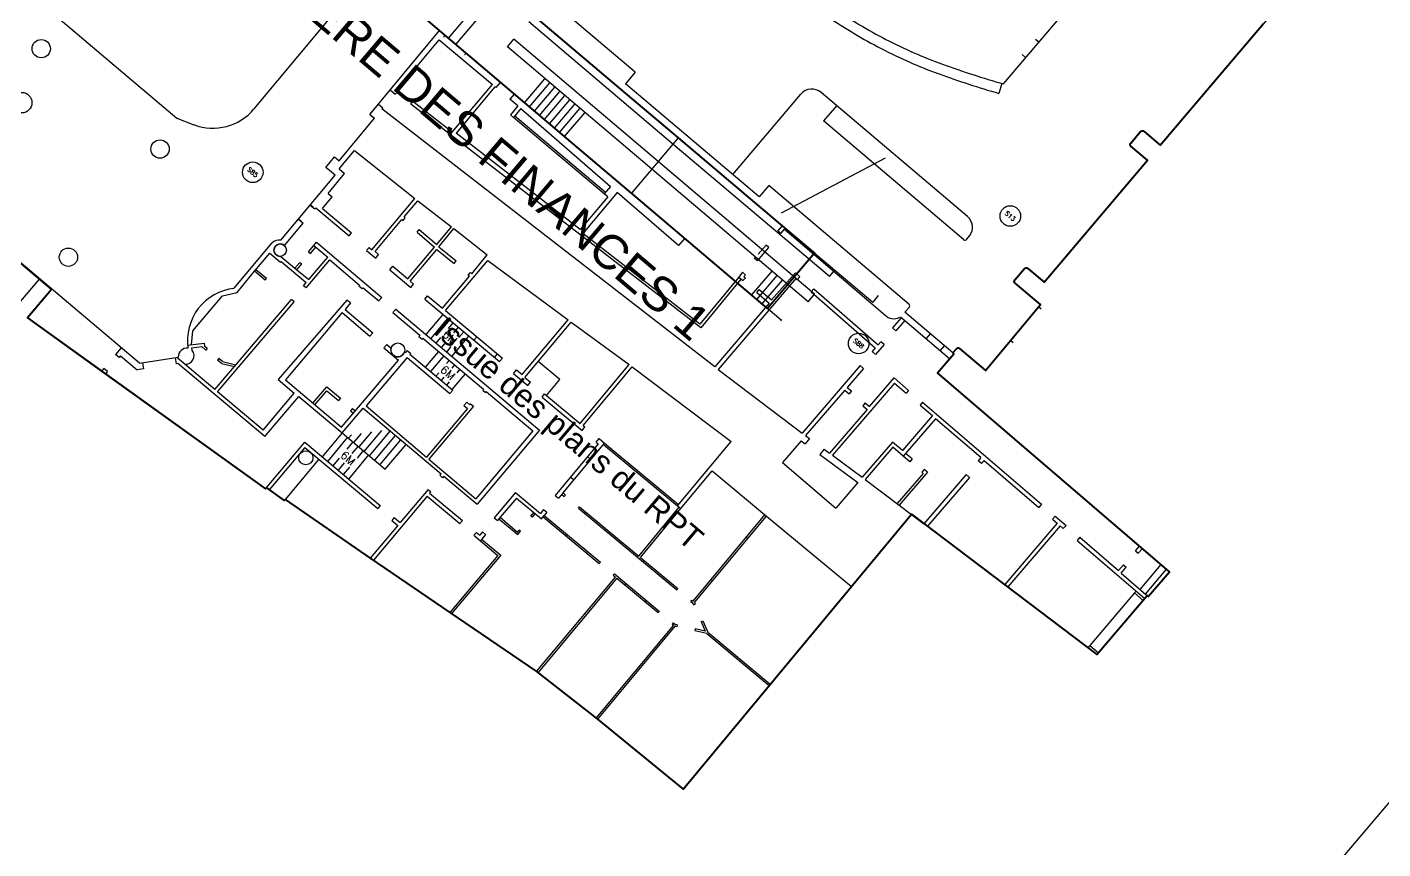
# Model space of a CAD drawing. Header units: metres. Extents: x 1653773 to 1654374, y 8182561 to 8183166.
# Drawn here: x 1654129.9 to 1654189.2, y 8182677.5 to 8182713.5 of the extents above; entities that cross this region are included whole.
import ezdxf
from ezdxf.enums import TextEntityAlignment as Align

# ---------------------------------------------------------------- set-up
doc = ezdxf.new("R2010")
doc.units = ezdxf.units.M
doc.header["$LTSCALE"] = 2
for name, color, linetype in [('schema', 7, 'Continuous'), ('TOP-BATIS-_-E', 7, 'Continuous'), ('TOP-INFRA-EF-E', 7, 'Continuous'), ('TOP-INFRA-EM-E', 7, 'Continuous'), ('TOP-SCAN-TRUEVIEW-E', 7, 'Continuous'), ('TOP4R-BATIS-_-E', 1, 'Continuous'), ('TOP4R-BATIS-RPT-E', 8, 'Continuous'), ('TOP4R-EQUIP-_-E', 3, 'Continuous'), ('TOP4R-INFRA-EF-E', 1, 'Continuous'), ('TOP4R-INFRA-EM-E', 1, 'Continuous'), ('TOP4R-SCAN-TRUEVIEW-E', 7, 'Continuous')]:
    doc.layers.add(name, color=color, linetype=linetype)
doc.layers.add('TOP4R-SURFACE-_-E', color=7, linetype='Continuous', lineweight=40)
doc.styles.add('Arial', font='ARIAL.TTF')
doc.styles.add('Romanc 2', font='Romanc.shx', dxfattribs={"width": 0.99, "height": 0.5})
doc.styles.add('ROMANS', font='ROMANS.shx', dxfattribs={"height": 0.35})
doc.styles.get("Standard").update_dxf_attribs({"font": 'txt.shx'})

# ---------------------------------------------------------------- blocks, each defined once
blk = doc.blocks.new('cdr_shm')
blk.add_line((1, 0), (1, 1))
at = {"flags": 4}
blk.add_attdef('FEUILLE', text='', height=0.05, dxfattribs=at).set_placement((0.05, 0.05), align=Align.BOTTOM_LEFT)

msp = doc.modelspace()

# ---------------------------------------------------------------- linework, layer by layer
at = {"layer": 'TOP-BATIS-_-E'}
for p, q in [((1654158.4, 8182708.648), (1654156.36, 8182706.227)), ((1654158.4, 8182708.648), (1654161.733, 8182705.82)), ((1654162.9, 8182700.683), (1654156.36, 8182706.227)), ((1654161.733, 8182705.82), (1654166.912, 8182701.469)), ((1654167.151, 8182701.755), (1654166.912, 8182701.469)), ((1654162.925, 8182700.712), (1654162.875, 8182700.654))]:
    msp.add_line(p, q, dxfattribs=at)
at = {"layer": 'TOP-INFRA-EF-E'}
for p, q in [((1654161.616, 8182701.772), (1654162.507, 8182702.822)), ((1654161.845, 8182701.578), (1654162.736, 8182702.628)), ((1654162.074, 8182701.384), (1654162.965, 8182702.434)), ((1654162.302, 8182701.19), (1654163.194, 8182702.241))]:
    msp.add_line(p, q, dxfattribs=at)
at = {"layer": 'TOP-INFRA-EM-E'}
for p, q in [((1654165.017, 8182702.583), (1654158.176, 8182708.382)), ((1654164.086, 8182701.484), (1654157.248, 8182707.281)), ((1654164.37, 8182701.82), (1654157.532, 8182707.617)), ((1654165.017, 8182702.583), (1654165.254, 8182702.862)), ((1654164.086, 8182701.484), (1654164.37, 8182701.82))]:
    msp.add_line(p, q, dxfattribs=at)
at = {"layer": 'TOP-INFRA-EM-E', "flags": 128}
msp.add_lwpolyline([(1654159.897, 8182704.212, 0, 0, 0), (1654160.659, 8182703.565, 0.2, 0, 0), (1654161.041, 8182703.242, 0, 0, 0)], format="xyseb", dxfattribs=at)
at = {"layer": 'TOP-SCAN-TRUEVIEW-E'}
msp.add_circle((1654166.295, 8182699.656), 0.45, dxfattribs=at)
at = {"layer": 'TOP4R-BATIS-_-E'}
for p, q in [((1654127.411, 8182717.208), (1654136.478, 8182709.517)), ((1654139.854, 8182709.917), (1654144.902, 8182715.965)), ((1654156.523, 8182711.521), (1654151.15, 8182716.078)), ((1654155.891, 8182710.776), (1654151.157, 8182714.791)), ((1654184.547, 8182714.293), (1654179.486, 8182708.331)), ((1654172.633, 8182711.011), (1654175.155, 8182713.985)), ((1654144.917, 8182709.678), (1654147.963, 8182713.349)), ((1654154.192, 8182708.065), (1654147.963, 8182713.349)), ((1654148.145, 8182713.055), (1654148.214, 8182713.136)), ((1654174.022, 8182712.973), (1654174.182, 8182712.837)), ((1654149.059, 8182712.28), (1654149.128, 8182712.361)), ((1654173.446, 8182712.294), (1654173.606, 8182712.158)), ((1654156.523, 8182711.521), (1654156.102, 8182711.025)), ((1654134.84, 8182698.796), (1654120.737, 8182710.717)), ((1654158.4, 8182708.648), (1654155.891, 8182710.776)), ((1654161.944, 8182706.069), (1654156.102, 8182711.025)), ((1654171.061, 8182705.21), (1654164.655, 8182710.644)), ((1654172.555, 8182711.033), (1654172.431, 8182710.6)), ((1654160.786, 8182707.052), (1654163.771, 8182710.571)), ((1654165.335, 8182710.067), (1654164.764, 8182709.394)), ((1654136.478, 8182709.517), (1654137.228, 8182709.231)), ((1654143.578, 8182707.654), (1654145.119, 8182709.511)), ((1654144.917, 8182709.678), (1654145.119, 8182709.511)), ((1654170.884, 8182704.203), (1654164.764, 8182709.394)), ((1654178.608, 8182708.919), (1654178.191, 8182708.427)), ((1654178.777, 8182708.933), (1654179.486, 8182708.331)), ((1654178.202, 8182708.286), (1654178.926, 8182707.672)), ((1654142.996, 8182707.363), (1654143.376, 8182707.821)), ((1654143.376, 8182707.821), (1654143.578, 8182707.654)), ((1654154.192, 8182708.065), (1654156.36, 8182706.227)), ((1654162.915, 8182705.374), (1654167.471, 8182707.783)), ((1654178.926, 8182707.672), (1654174.402, 8182702.343)), ((1654143.403, 8182707.025), (1654142.996, 8182707.363)), ((1654141.034, 8182704.175), (1654143.403, 8182707.025)), ((1654162.371, 8182706.572), (1654161.944, 8182706.069)), ((1654168.492, 8182701.38), (1654162.371, 8182706.572)), ((1654142.435, 8182705.617), (1654142.315, 8182705.717)), ((1654141.921, 8182704.998), (1654141.801, 8182705.098)), ((1654171.029, 8182704.218), (1654171.151, 8182704.378)), ((1654138.992, 8182702.074), (1654140.64, 8182704.04)), ((1654173.123, 8182702.435), (1654173.544, 8182702.931)), ((1654174.402, 8182702.343), (1654173.695, 8182702.943)), ((1654174.242, 8182701.355), (1654173.135, 8182702.294)), ((1654168.502, 8182701.237), (1654168.316, 8182701.029)), ((1654174.242, 8182701.355), (1654171.841, 8182698.48)), ((1654174.281, 8182701.159), (1654174.161, 8182701.259)), ((1654170.416, 8182699.248), (1654168.316, 8182701.029)), ((1654169.249, 8182699.857), (1654169.437, 8182700.078)), ((1654169.863, 8182699.336), (1654170.051, 8182699.558)), ((1654170.569, 8182699.429), (1654170.416, 8182699.248)), ((1654171.841, 8182698.48), (1654170.71, 8182699.44)), ((1654173.05, 8182699.685), (1654172.931, 8182699.785)), ((1654134.84, 8182698.796), (1654136.541, 8182699.058))]:
    msp.add_line(p, q, dxfattribs=at)
at = {"layer": 'TOP4R-BATIS-_-E', "flags": 128}
for points in [[(1654156.804, 8182724.436, 0.018087), (1654158.093, 8182721.943, 0.03245), (1654159.572, 8182719.676, 0.028564), (1654161.267, 8182717.664, 0.055161), (1654165.224, 8182714.308, 0.028564), (1654167.486, 8182712.964, 0.03245), (1654169.964, 8182711.875, 0.018087), (1654172.633, 8182711.011)], [(1654156.444, 8182724.146, 0.0174), (1654157.7, 8182721.722, 0.03245), (1654159.211, 8182719.407, 0.028564), (1654160.94, 8182717.355, 0.055161), (1654164.972, 8182713.935, 0.028564), (1654167.278, 8182712.564, 0.03245), (1654169.81, 8182711.452, 0.017566), (1654172.431, 8182710.6)]]:
    msp.add_lwpolyline(points, format="xyb", dxfattribs=at)
at = {"layer": 'TOP4R-BATIS-_-E'}
for centre in [(1654130.549, 8182712.556), (1654135.746, 8182708.164), (1654131.739, 8182703.432)]:
    msp.add_circle(centre, 0.4, dxfattribs=at)
for centre, radius, start, end in [((1654164.249, 8182710.165), 0.627, 49.6963, 139.6963), ((1654138.06, 8182711.414), 2.336, 249.11475, 320.15093), ((1654178.699, 8182708.841), 0.12, 49.6963, 139.6963), ((1654178.267, 8182708.362), 0.1, 139.6963, 229.6963), ((1654170.668, 8182704.747), 0.608, 322.64808, 49.6963), ((1654140.948, 8182703.782), 0.402, 77.70327, 140.02775), ((1654170.949, 8182704.279), 0.1, 229.6963, 322.64808), ((1654173.626, 8182702.862), 0.107, 49.6963, 139.6963), ((1654173.199, 8182702.37), 0.1, 139.6963, 229.6963), ((1654139.238, 8182699.782), 2.297, 96.5573, 188.31817), ((1654168.428, 8182701.303), 0.1, 317.99976, 49.6963), ((1654136.923, 8182699.07), 0.382, 83.61721, 181.80686), ((1654170.645, 8182699.364), 0.1, 49.6963, 139.6963)]:
    msp.add_arc(centre, radius, start, end, dxfattribs=at)
at = {"layer": 'TOP4R-BATIS-RPT-E'}
for p, q in [((1654146.135, 8182710.753), (1654147.949, 8182712.937)), ((1654147.949, 8182712.937), (1654150.288, 8182710.994)), ((1654145.807, 8182710.749), (1654146.03, 8182710.563)), ((1654146.03, 8182710.563), (1654146.166, 8182710.727)), ((1654146.166, 8182710.727), (1654146.135, 8182710.753)), ((1654148.434, 8182708.798), (1654150.288, 8182710.994)), ((1654150.387, 8182710.891), (1654148.691, 8182708.855)), ((1654150.433, 8182710.853), (1654150.387, 8182710.891)), ((1654150.619, 8182711.075), (1654150.433, 8182710.853)), ((1654144.912, 8182709.672), (1654145.296, 8182710.134)), ((1654145.296, 8182710.134), (1654145.488, 8182709.974)), ((1654146.71, 8182710.13), (1654146.799, 8182710.238)), ((1654148.434, 8182708.798), (1654146.71, 8182710.13)), ((1654148.524, 8182708.905), (1654146.799, 8182710.238)), ((1654151.23, 8182710.563), (1654151.043, 8182710.341)), ((1654151.39, 8182710.048), (1654151.043, 8182710.341)), ((1654151.39, 8182710.048), (1654151.069, 8182709.665)), ((1654145.45, 8182709.928), (1654145.488, 8182709.974)), ((1654160.011, 8182698.631), (1654145.45, 8182709.928)), ((1654151.206, 8182709.549), (1654151.069, 8182709.665)), ((1654155.17, 8182706.199), (1654151.206, 8182709.549)), ((1654151.528, 8182709.933), (1654151.207, 8182709.55)), ((1654155.222, 8182706.26), (1654151.257, 8182709.61)), ((1654151.528, 8182709.933), (1654155.448, 8182706.528)), ((1654154.122, 8182704.649), (1654148.691, 8182708.855)), ((1654154.156, 8182704.379), (1654148.434, 8182708.798)), ((1654143.585, 8182707.299), (1654144.248, 8182708.1)), ((1654144.248, 8182708.1), (1654146.882, 8182705.994)), ((1654143.091, 8182706.222), (1654143.817, 8182707.101)), ((1654143.585, 8182707.299), (1654143.817, 8182707.101)), ((1654155.448, 8182706.528), (1654155.17, 8182706.199)), ((1654142.851, 8182705.559), (1654143.271, 8182706.068)), ((1654143.091, 8182706.222), (1654143.271, 8182706.068)), ((1654145.009, 8182703.754), (1654146.882, 8182705.994)), ((1654146.422, 8182705.193), (1654147.016, 8182705.895)), ((1654147.016, 8182705.895), (1654148.488, 8182704.756)), ((1654155.323, 8182706.07), (1654154.122, 8182704.649)), ((1654155.73, 8182706.259), (1654154.156, 8182704.379)), ((1654155.323, 8182706.07), (1654155.17, 8182706.199)), ((1654158.424, 8182703.946), (1654155.73, 8182706.259)), ((1654142.313, 8182705.707), (1654142.513, 8182705.542)), ((1654142.513, 8182705.542), (1654142.552, 8182705.588)), ((1654142.552, 8182705.588), (1654144.01, 8182704.368)), ((1654142.851, 8182705.559), (1654144.119, 8182704.498)), ((1654141.189, 8182703.938), (1654142.004, 8182704.925)), ((1654141.803, 8182705.091), (1654142.004, 8182704.925)), ((1654145.151, 8182703.675), (1654146.325, 8182705.078)), ((1654146.325, 8182705.078), (1654146.371, 8182705.04)), ((1654146.371, 8182705.04), (1654146.468, 8182705.154)), ((1654146.422, 8182705.193), (1654146.468, 8182705.154)), ((1654147.842, 8182703.992), (1654148.488, 8182704.756)), ((1654162.766, 8182704.568), (1654162.955, 8182704.788)), ((1654144.01, 8182704.368), (1654144.119, 8182704.498)), ((1654146.982, 8182704.523), (1654147.079, 8182704.638)), ((1654146.982, 8182704.523), (1654147.745, 8182703.877)), ((1654147.079, 8182704.638), (1654147.842, 8182703.992)), ((1654147.937, 8182703.887), (1654148.589, 8182704.684)), ((1654148.589, 8182704.684), (1654150.054, 8182703.537)), ((1654159.388, 8182700.338), (1654154.156, 8182704.379)), ((1654159.347, 8182700.508), (1654154.226, 8182704.463)), ((1654158.691, 8182704.258), (1654158.424, 8182703.946)), ((1654162.887, 8182704.464), (1654162.766, 8182704.568)), ((1654162.887, 8182704.464), (1654163.057, 8182704.661)), ((1654163.057, 8182704.661), (1654167.435, 8182700.903)), ((1654139.874, 8182702.816), (1654140.543, 8182703.601)), ((1654140.543, 8182703.601), (1654141.013, 8182703.212)), ((1654142.237, 8182703.669), (1654142.467, 8182703.946)), ((1654142.237, 8182703.669), (1654142.322, 8182703.599)), ((1654142.322, 8182703.599), (1654142.551, 8182703.876)), ((1654142.467, 8182703.946), (1654142.581, 8182704.085)), ((1654142.467, 8182703.946), (1654143.083, 8182703.437)), ((1654142.581, 8182704.085), (1654145.443, 8182701.674)), ((1654144.777, 8182703.727), (1654144.886, 8182703.857)), ((1654144.777, 8182703.727), (1654145.176, 8182703.393)), ((1654144.886, 8182703.857), (1654145.009, 8182703.754)), ((1654145.151, 8182703.675), (1654145.305, 8182703.546)), ((1654145.176, 8182703.393), (1654145.305, 8182703.546)), ((1654146.578, 8182702.481), (1654147.745, 8182703.877)), ((1654146.679, 8182702.384), (1654147.842, 8182703.771)), ((1654147.842, 8182703.771), (1654148.6, 8182703.15)), ((1654147.937, 8182703.887), (1654148.695, 8182703.266)), ((1654149.377, 8182702.709), (1654150.054, 8182703.537)), ((1654161.865, 8182703.273), (1654162.366, 8182703.857)), ((1654161.906, 8182703.566), (1654162.245, 8182703.961)), ((1654162.366, 8182703.857), (1654162.245, 8182703.961)), ((1654141.013, 8182703.212), (1654141.036, 8182703.239)), ((1654141.021, 8182703.468), (1654141.73, 8182702.882)), ((1654141.036, 8182703.239), (1654142.138, 8182702.328)), ((1654141.645, 8182702.952), (1654141.855, 8182703.206)), ((1654141.73, 8182702.882), (1654141.94, 8182703.136)), ((1654141.855, 8182703.206), (1654141.94, 8182703.136)), ((1654142.13, 8182702.085), (1654143.174, 8182703.311)), ((1654142.246, 8182702.455), (1654143.083, 8182703.437)), ((1654143.174, 8182703.311), (1654144.474, 8182702.215)), ((1654145.79, 8182702.88), (1654145.918, 8182703.033)), ((1654145.918, 8182703.033), (1654146.578, 8182702.481)), ((1654148.227, 8182701.102), (1654150.083, 8182703.291)), ((1654148.6, 8182703.15), (1654148.695, 8182703.266)), ((1654150.083, 8182703.291), (1654153.588, 8182700.685)), ((1654161.743, 8182703.377), (1654161.802, 8182703.445)), ((1654161.865, 8182703.273), (1654161.743, 8182703.377)), ((1654129.401, 8182701.202), (1654130.47, 8182702.47)), ((1654139.123, 8182701.89), (1654139.874, 8182702.816)), ((1654140.348, 8182702.432), (1654139.874, 8182702.816)), ((1654140.403, 8182702.497), (1654139.929, 8182702.881)), ((1654140.348, 8182702.432), (1654140.403, 8182702.497)), ((1654141.73, 8182702.882), (1654142.246, 8182702.455)), ((1654142.015, 8182702.183), (1654142.138, 8182702.328)), ((1654145.79, 8182702.88), (1654146.71, 8182702.11)), ((1654146.679, 8182702.384), (1654146.832, 8182702.256)), ((1654148.09, 8182701.203), (1654149.274, 8182702.599)), ((1654149.22, 8182702.643), (1654149.315, 8182702.76)), ((1654149.22, 8182702.643), (1654149.274, 8182702.599)), ((1654149.315, 8182702.76), (1654149.377, 8182702.709)), ((1654161.05, 8182702.562), (1654159.347, 8182700.508)), ((1654161.149, 8182702.477), (1654159.388, 8182700.338)), ((1654163.543, 8182702.502), (1654160.15, 8182698.525)), ((1654161.222, 8182702.77), (1654161.05, 8182702.562)), ((1654161.05, 8182702.562), (1654161.232, 8182702.405)), ((1654161.344, 8182702.666), (1654161.222, 8182702.77)), ((1654161.232, 8182702.405), (1654161.343, 8182702.534)), ((1654161.279, 8182702.59), (1654161.344, 8182702.666)), ((1654161.279, 8182702.59), (1654161.343, 8182702.534)), ((1654162.477, 8182701.561), (1654163.533, 8182702.75)), ((1654163.533, 8182702.75), (1654163.729, 8182702.578)), ((1654163.543, 8182702.502), (1654163.61, 8182702.443)), ((1654163.729, 8182702.578), (1654163.61, 8182702.443)), ((1654131.002, 8182702.021), (1654129.956, 8182700.781)), ((1654129.956, 8182700.781), (1654131.002, 8182702.021)), ((1654137.176, 8182700.209), (1654138.476, 8182701.739)), ((1654138.476, 8182701.739), (1654139.123, 8182701.89)), ((1654142.13, 8182702.085), (1654142.015, 8182702.183)), ((1654144.474, 8182702.215), (1654144.436, 8182702.169)), ((1654144.589, 8182702.041), (1654144.436, 8182702.169)), ((1654144.634, 8182702.094), (1654144.589, 8182702.041)), ((1654144.634, 8182702.094), (1654145.314, 8182701.521)), ((1654146.71, 8182702.11), (1654146.832, 8182702.256)), ((1654147.324, 8182701.597), (1654147.446, 8182701.742)), ((1654147.446, 8182701.742), (1654148.09, 8182701.203)), ((1654161.839, 8182701.884), (1654161.95, 8182702.013)), ((1654161.839, 8182701.884), (1654162.386, 8182701.415)), ((1654161.95, 8182702.013), (1654162.477, 8182701.561)), ((1654164.331, 8182702.052), (1654164.212, 8182701.916)), ((1654164.212, 8182701.916), (1654167.02, 8182699.461)), ((1654164.331, 8182702.052), (1654167.142, 8182699.593)), ((1654138.257, 8182697.542), (1654141.611, 8182701.477)), ((1654138.998, 8182698.644), (1654141.496, 8182701.575)), ((1654143.92, 8182701.558), (1654140.914, 8182698.076)), ((1654141.611, 8182701.477), (1654141.496, 8182701.575)), ((1654144.073, 8182701.429), (1654143.835, 8182701.146)), ((1654143.835, 8182701.146), (1654145.043, 8182700.128)), ((1654144.073, 8182701.429), (1654143.92, 8182701.558)), ((1654145.443, 8182701.674), (1654145.314, 8182701.521)), ((1654146.055, 8182701.158), (1654145.926, 8182701.005)), ((1654146.055, 8182701.158), (1654152.334, 8182695.868)), ((1654147.324, 8182701.597), (1654150.592, 8182698.864)), ((1654162.386, 8182701.415), (1654160.011, 8182698.631)), ((1654129.956, 8182700.781), (1654133.189, 8182698.452)), ((1654143.705, 8182701.007), (1654141.224, 8182698.063)), ((1654143.705, 8182701.007), (1654144.921, 8182699.983)), ((1654145.926, 8182701.005), (1654147.104, 8182700.013)), ((1654147.378, 8182700.044), (1654148.12, 8182700.931)), ((1654147.591, 8182699.859), (1654148.336, 8182700.75)), ((1654148.227, 8182701.102), (1654150.72, 8182699.017)), ((1654148.366, 8182700.319), (1654148.566, 8182700.558)), ((1654151.587, 8182698.292), (1654153.588, 8182700.685)), ((1654151.697, 8182698.174), (1654153.718, 8182700.591)), ((1654153.718, 8182700.591), (1654156.258, 8182698.737)), ((1654168.145, 8182700.762), (1654167.782, 8182700.339)), ((1654168.311, 8182700.663), (1654167.926, 8182700.215)), ((1654170.273, 8182698.989), (1654168.128, 8182700.808)), ((1654137.123, 8182699.601), (1654137.176, 8182700.209)), ((1654145.043, 8182700.128), (1654144.921, 8182699.983)), ((1654147.104, 8182700.013), (1654147.065, 8182699.967)), ((1654147.065, 8182699.967), (1654147.211, 8182699.845)), ((1654148.51, 8182699.09), (1654149.255, 8182699.981)), ((1654148.591, 8182700.121), (1654148.796, 8182700.366)), ((1654148.817, 8182699.924), (1654149.026, 8182700.173)), ((1654149.472, 8182699.8), (1654149.6, 8182699.954)), ((1654167.926, 8182700.215), (1654167.782, 8182700.339)), ((1654134.039, 8182699.459), (1654133.803, 8182699.18)), ((1654136.95, 8182699.579), (1654137.669, 8182699.671)), ((1654137.141, 8182699.462), (1654137.565, 8182699.517)), ((1654137.155, 8182699.353), (1654137.141, 8182699.462)), ((1654137.751, 8182699.361), (1654137.565, 8182699.517)), ((1654137.669, 8182699.671), (1654137.687, 8182699.533)), ((1654137.809, 8182699.43), (1654137.687, 8182699.533)), ((1654137.809, 8182699.43), (1654137.751, 8182699.361)), ((1654145.655, 8182699.612), (1654145.533, 8182699.467)), ((1654145.533, 8182699.467), (1654146.167, 8182698.932)), ((1654145.655, 8182699.612), (1654145.846, 8182699.451)), ((1654147.243, 8182699.883), (1654147.211, 8182699.845)), ((1654147.243, 8182699.883), (1654149.889, 8182697.654)), ((1654147.821, 8182699.667), (1654148.029, 8182699.916)), ((1654148.05, 8182699.474), (1654148.255, 8182699.719)), ((1654148.28, 8182699.282), (1654148.48, 8182699.521)), ((1654167.02, 8182699.461), (1654166.884, 8182699.301)), ((1654167.405, 8182699.608), (1654167.032, 8182699.174)), ((1654167.261, 8182699.732), (1654167.142, 8182699.593)), ((1654167.405, 8182699.608), (1654167.261, 8182699.732)), ((1654133.96, 8182699.048), (1654133.803, 8182699.18)), ((1654134.018, 8182699.117), (1654133.96, 8182699.048)), ((1654134.018, 8182699.117), (1654134.744, 8182698.504)), ((1654134.98, 8182698.804), (1654135.02, 8182698.548)), ((1654136.412, 8182699.029), (1654136.453, 8182698.773)), ((1654136.522, 8182698.783), (1654136.453, 8182698.773)), ((1654138.142, 8182697.639), (1654136.476, 8182699.039)), ((1654140.334, 8182695.58), (1654136.522, 8182698.783)), ((1654138.322, 8182698.999), (1654138.264, 8182698.93)), ((1654138.439, 8182698.783), (1654138.264, 8182698.93)), ((1654138.481, 8182698.865), (1654138.322, 8182698.999)), ((1654138.439, 8182698.783), (1654138.998, 8182698.644)), ((1654138.481, 8182698.865), (1654139.063, 8182698.721)), ((1654143.674, 8182695.999), (1654146.167, 8182698.932)), ((1654146.548, 8182699.043), (1654144.753, 8182696.927)), ((1654146.434, 8182699.296), (1654146.473, 8182699.264)), ((1654146.55, 8182699.355), (1654146.473, 8182699.264)), ((1654146.548, 8182699.043), (1654148.422, 8182697.464)), ((1654146.55, 8182699.355), (1654146.695, 8182699.233)), ((1654146.695, 8182699.233), (1654146.663, 8182699.195)), ((1654146.663, 8182699.195), (1654148.544, 8182697.61)), ((1654147.923, 8182699.31), (1654147.344, 8182698.621)), ((1654148.156, 8182699.114), (1654147.576, 8182698.425)), ((1654148.388, 8182698.918), (1654148.271, 8182698.779)), ((1654150.377, 8182699.043), (1654150.505, 8182699.197)), ((1654150.592, 8182698.864), (1654150.72, 8182699.017)), ((1654153.232, 8182698.077), (1654152.28, 8182698.872)), ((1654166.884, 8182699.301), (1654167.032, 8182699.174)), ((1654169.747, 8182698.375), (1654170.273, 8182698.989)), ((1654133.287, 8182698.568), (1654133.189, 8182698.452)), ((1654133.189, 8182698.452), (1654140.357, 8182693.29)), ((1654133.444, 8182698.437), (1654133.287, 8182698.568)), ((1654133.444, 8182698.437), (1654133.356, 8182698.332)), ((1654135.02, 8182698.548), (1654134.744, 8182698.504)), ((1654138.142, 8182697.639), (1654138.998, 8182698.644)), ((1654147.933, 8182698.377), (1654147.809, 8182698.23)), ((1654148.162, 8182698.177), (1654148.041, 8182698.034)), ((1654148.621, 8182698.722), (1654148.5, 8182698.579)), ((1654149.086, 8182698.33), (1654148.507, 8182697.643)), ((1654148.853, 8182698.526), (1654148.729, 8182698.379)), ((1654151.205, 8182698.35), (1654151.334, 8182698.504)), ((1654151.205, 8182698.35), (1654151.834, 8182697.824)), ((1654151.334, 8182698.504), (1654151.587, 8182698.292)), ((1654151.697, 8182698.174), (1654151.95, 8182697.962)), ((1654154.113, 8182696.153), (1654156.258, 8182698.737)), ((1654154.248, 8182696.066), (1654156.397, 8182698.635)), ((1654156.397, 8182698.635), (1654160.713, 8182695.362)), ((1654160.15, 8182698.525), (1654163.825, 8182695.735)), ((1654166.363, 8182698.694), (1654163.825, 8182695.735)), ((1654166.511, 8182698.567), (1654165.796, 8182697.734)), ((1654166.363, 8182698.694), (1654166.511, 8182698.567)), ((1654178.579, 8182690.794), (1654169.747, 8182698.375)), ((1654140.914, 8182698.076), (1654141.613, 8182697.478)), ((1654141.224, 8182698.063), (1654143.674, 8182695.999)), ((1654142.428, 8182697.049), (1654143.035, 8182697.764)), ((1654143.035, 8182697.764), (1654143.632, 8182697.262)), ((1654148.391, 8182697.977), (1654148.274, 8182697.838)), ((1654148.544, 8182697.61), (1654148.422, 8182697.464)), ((1654149.889, 8182697.654), (1654149.856, 8182697.616)), ((1654149.856, 8182697.616), (1654149.978, 8182697.513)), ((1654151.834, 8182697.824), (1654151.95, 8182697.962)), ((1654152.648, 8182697.379), (1654153.232, 8182698.077)), ((1654165.685, 8182697.619), (1654163.972, 8182695.624)), ((1654167.86, 8182697.927), (1654165.145, 8182694.764)), ((1654165.685, 8182697.619), (1654165.874, 8182697.456)), ((1654165.796, 8182697.734), (1654165.979, 8182697.578)), ((1654166.768, 8182696.9), (1654167.842, 8182698.152)), ((1654167.842, 8182698.152), (1654168.48, 8182697.605)), ((1654167.86, 8182697.927), (1654168.376, 8182697.484)), ((1654168.48, 8182697.605), (1654168.376, 8182697.484)), ((1654140.255, 8182695.863), (1654138.257, 8182697.542)), ((1654140.255, 8182695.863), (1654141.613, 8182697.478)), ((1654140.334, 8182695.58), (1654141.814, 8182697.34)), ((1654141.814, 8182697.34), (1654143.705, 8182695.751)), ((1654142.519, 8182696.972), (1654143.036, 8182697.58)), ((1654143.036, 8182697.58), (1654143.542, 8182697.155)), ((1654143.632, 8182697.262), (1654143.542, 8182697.155)), ((1654149.156, 8182697.094), (1654149.034, 8182696.949)), ((1654149.156, 8182697.094), (1654149.294, 8182696.978)), ((1654149.327, 8182697.016), (1654149.294, 8182696.978)), ((1654149.327, 8182697.016), (1654149.449, 8182696.913)), ((1654150.011, 8182697.551), (1654149.978, 8182697.513)), ((1654150.011, 8182697.551), (1654152.053, 8182695.83)), ((1654152.448, 8182697.311), (1654152.563, 8182697.449)), ((1654152.448, 8182697.311), (1654154.197, 8182695.848)), ((1654152.563, 8182697.449), (1654154.113, 8182696.153)), ((1654165.979, 8182697.578), (1654165.874, 8182697.456)), ((1654166.586, 8182697.057), (1654166.481, 8182696.935)), ((1654166.586, 8182697.057), (1654166.768, 8182696.9)), ((1654169.087, 8182697.084), (1654168.983, 8182696.963)), ((1654169.087, 8182697.084), (1654174.284, 8182692.622)), ((1654143.705, 8182695.751), (1654144.629, 8182696.819)), ((1654144.168, 8182696.812), (1654144.078, 8182696.704)), ((1654144.078, 8182696.704), (1654144.192, 8182696.608)), ((1654144.168, 8182696.812), (1654144.283, 8182696.715)), ((1654144.629, 8182696.819), (1654148.035, 8182693.956)), ((1654144.753, 8182696.927), (1654147.397, 8182694.68)), ((1654149.194, 8182696.814), (1654147.397, 8182694.68)), ((1654149.449, 8182696.913), (1654147.504, 8182694.59)), ((1654149.034, 8182696.949), (1654149.194, 8182696.814)), ((1654166.671, 8182696.773), (1654165.023, 8182694.853)), ((1654166.481, 8182696.935), (1654166.671, 8182696.773)), ((1654169.521, 8182696.5), (1654168.206, 8182694.968)), ((1654168.983, 8182696.963), (1654169.521, 8182696.5)), ((1654144.677, 8182694.934), (1654145.443, 8182695.845)), ((1654144.907, 8182694.741), (1654145.815, 8182695.822)), ((1654152.053, 8182695.83), (1654149.553, 8182692.863)), ((1654152.334, 8182695.868), (1654149.612, 8182692.63)), ((1654154.197, 8182695.848), (1654154.325, 8182696.002)), ((1654154.248, 8182696.066), (1654154.325, 8182696.002)), ((1654169.652, 8182696.361), (1654168.245, 8182694.722)), ((1654171.633, 8182694.661), (1654169.652, 8182696.361)), ((1654140.357, 8182693.29), (1654142.075, 8182695.334)), ((1654142.075, 8182695.334), (1654145.374, 8182692.561)), ((1654143.713, 8182695.745), (1654142.84, 8182694.69)), ((1654143.942, 8182695.552), (1654143.07, 8182694.497)), ((1654143.705, 8182695.751), (1654145.596, 8182694.162)), ((1654144.172, 8182695.359), (1654143.907, 8182695.038)), ((1654143.988, 8182695.513), (1654144.113, 8182695.662)), ((1654144.218, 8182695.32), (1654144.556, 8182695.723)), ((1654144.447, 8182695.127), (1654145, 8182695.784)), ((1654145.136, 8182694.548), (1654146.044, 8182695.629)), ((1654145.366, 8182694.355), (1654146.274, 8182695.436)), ((1654145.596, 8182694.162), (1654146.504, 8182695.243)), ((1654154.903, 8182695.258), (1654153.029, 8182693.005)), ((1654153.367, 8182693.115), (1654155.18, 8182695.294)), ((1654154.811, 8182695.335), (1654154.941, 8182695.492)), ((1654154.811, 8182695.335), (1654154.903, 8182695.258)), ((1654154.941, 8182695.492), (1654155.18, 8182695.294)), ((1654155.132, 8182695.237), (1654158.368, 8182692.559)), ((1654155.18, 8182695.294), (1654158.416, 8182692.616)), ((1654158.368, 8182692.559), (1654160.713, 8182695.362)), ((1654163.776, 8182695.395), (1654162.961, 8182694.447)), ((1654163.776, 8182695.395), (1654163.953, 8182695.265)), ((1654164.149, 8182695.494), (1654163.953, 8182695.265)), ((1654163.972, 8182695.624), (1654164.149, 8182695.494)), ((1654167.773, 8182695.339), (1654166.455, 8182693.803)), ((1654168.206, 8182694.968), (1654167.773, 8182695.339)), ((1654142.08, 8182695.107), (1654140.523, 8182693.254)), ((1654142.08, 8182695.107), (1654145.265, 8182692.431)), ((1654143.572, 8182694.634), (1654143.299, 8182694.304)), ((1654144.861, 8182694.78), (1654143.988, 8182693.725)), ((1654144.402, 8182695.166), (1654144.133, 8182694.841)), ((1654144.631, 8182694.973), (1654144.359, 8182694.643)), ((1654154.442, 8182694.705), (1654154.588, 8182694.583)), ((1654164.786, 8182695.027), (1654164.59, 8182694.798)), ((1654164.59, 8182694.798), (1654166.259, 8182693.575)), ((1654164.786, 8182695.027), (1654165.023, 8182694.853)), ((1654165.145, 8182694.764), (1654166.455, 8182693.803)), ((1654167.79, 8182695.113), (1654166.583, 8182693.707)), ((1654168.245, 8182694.722), (1654167.79, 8182695.113)), ((1654168.526, 8182694.481), (1654168.245, 8182694.722)), ((1654168.63, 8182694.603), (1654168.35, 8182694.844)), ((1654171.633, 8182694.661), (1654171.516, 8182694.525)), ((1654142.692, 8182694.592), (1654141.216, 8182692.836)), ((1654143.798, 8182694.436), (1654143.529, 8182694.111)), ((1654144.024, 8182694.239), (1654143.759, 8182693.918)), ((1654147.504, 8182694.59), (1654149.553, 8182692.863)), ((1654158.52, 8182692.432), (1654159.888, 8182694.091)), ((1654159.888, 8182694.091), (1654162.263, 8182692.105)), ((1654162.961, 8182694.447), (1654165.291, 8182692.447)), ((1654169.306, 8182694.023), (1654168.071, 8182692.585)), ((1654168.63, 8182694.603), (1654168.526, 8182694.481)), ((1654169.162, 8182694.147), (1654169.057, 8182694.026)), ((1654169.118, 8182693.973), (1654169.057, 8182694.026)), ((1654169.306, 8182694.023), (1654169.162, 8182694.147)), ((1654171.66, 8182694.401), (1654171.516, 8182694.525)), ((1654171.777, 8182694.538), (1654171.66, 8182694.401)), ((1654171.777, 8182694.538), (1654174.167, 8182692.486)), ((1654148.035, 8182693.956), (1654147.977, 8182693.887)), ((1654147.977, 8182693.887), (1654148.1, 8182693.784)), ((1654148.158, 8182693.853), (1654148.1, 8182693.784)), ((1654148.158, 8182693.853), (1654149.612, 8182692.63)), ((1654153.701, 8182693.813), (1654153.847, 8182693.691)), ((1654166.259, 8182693.575), (1654165.291, 8182692.447)), ((1654166.583, 8182693.707), (1654168.071, 8182692.585)), ((1654169.118, 8182693.973), (1654167.983, 8182692.651)), ((1654170.994, 8182693.918), (1654169.151, 8182691.771)), ((1654171.139, 8182693.794), (1654169.303, 8182691.656)), ((1654171.139, 8182693.794), (1654170.994, 8182693.918)), ((1654140.357, 8182693.29), (1654140.4, 8182693.342)), ((1654140.4, 8182693.342), (1654141.178, 8182692.79)), ((1654147.432, 8182692.974), (1654145.075, 8182690.169)), ((1654147.463, 8182693.274), (1654146.247, 8182691.827)), ((1654147.432, 8182692.974), (1654148.856, 8182691.777)), ((1654147.463, 8182693.274), (1654147.585, 8182693.171)), ((1654147.585, 8182693.171), (1654147.534, 8182693.11)), ((1654147.534, 8182693.11), (1654148.965, 8182691.907)), ((1654151.288, 8182693.132), (1654150.36, 8182692.028)), ((1654151.335, 8182692.893), (1654150.614, 8182692.05)), ((1654151.288, 8182693.132), (1654152.375, 8182692.218)), ((1654151.335, 8182692.893), (1654152.423, 8182691.98)), ((1654153.029, 8182693.005), (1654153.175, 8182692.884)), ((1654153.367, 8182693.115), (1654153.175, 8182692.884)), ((1654153.316, 8182693.053), (1654153.424, 8182692.964)), ((1654153.367, 8182693.115), (1654153.475, 8182693.025)), ((1654153.424, 8182692.964), (1654153.475, 8182693.025)), ((1654141.178, 8182692.79), (1654141.216, 8182692.836)), ((1654141.216, 8182692.836), (1654141.178, 8182692.79)), ((1654141.216, 8182692.836), (1654144.934, 8182690.266)), ((1654145.374, 8182692.561), (1654145.265, 8182692.431)), ((1654151.965, 8182692.103), (1654152.093, 8182692.256)), ((1654152.518, 8182692.39), (1654152.375, 8182692.218)), ((1654152.518, 8182692.39), (1654152.664, 8182692.269)), ((1654152.664, 8182692.269), (1654152.549, 8182692.13)), ((1654154.039, 8182692.452), (1654154.09, 8182692.514)), ((1654154.039, 8182692.452), (1654158.337, 8182688.878)), ((1654154.09, 8182692.514), (1654156.689, 8182690.353)), ((1654154.316, 8182692.222), (1654154.367, 8182692.283)), ((1654156.689, 8182690.353), (1654158.444, 8182692.495)), ((1654156.758, 8182690.295), (1654158.52, 8182692.432)), ((1654158.368, 8182692.559), (1654158.52, 8182692.432)), ((1654168.071, 8182692.585), (1654169.151, 8182691.771)), ((1654174.284, 8182692.622), (1654174.167, 8182692.486)), ((1654146.137, 8182691.697), (1654144.934, 8182690.266)), ((1654145.986, 8182692.046), (1654145.877, 8182691.916)), ((1654145.877, 8182691.916), (1654146.137, 8182691.697)), ((1654145.986, 8182692.046), (1654146.247, 8182691.827)), ((1654148.965, 8182691.907), (1654148.856, 8182691.777)), ((1654150.36, 8182692.028), (1654150.498, 8182691.912)), ((1654150.614, 8182692.05), (1654150.498, 8182691.912)), ((1654150.562, 8182691.989), (1654151.389, 8182691.294)), ((1654150.614, 8182692.05), (1654151.379, 8182691.407)), ((1654152.026, 8182692.052), (1654151.965, 8182692.103)), ((1654152.026, 8182692.052), (1654152.155, 8182692.205)), ((1654152.423, 8182691.98), (1654152.549, 8182692.13)), ((1654152.497, 8182692.069), (1654154.949, 8182690.028)), ((1654152.549, 8182692.13), (1654155, 8182690.09)), ((1654158.626, 8182680.16), (1654168.604, 8182692.183)), ((1654159.057, 8182688.383), (1654162.196, 8182692.159)), ((1654159.117, 8182688.323), (1654162.263, 8182692.105)), ((1654162.263, 8182692.105), (1654165.983, 8182689.025)), ((1654168.604, 8182692.183), (1654176.717, 8182686.041)), ((1654174.979, 8182691.789), (1654172.68, 8182689.111)), ((1654175.108, 8182691.678), (1654172.815, 8182689.008)), ((1654174.891, 8182692.101), (1654174.774, 8182691.965)), ((1654174.774, 8182691.965), (1654174.979, 8182691.789)), ((1654174.891, 8182692.101), (1654175.362, 8182691.698)), ((1654175.108, 8182691.678), (1654175.244, 8182691.561)), ((1654175.362, 8182691.698), (1654175.244, 8182691.561)), ((1654149.578, 8182691.392), (1654149.468, 8182691.262)), ((1654149.468, 8182691.262), (1654149.752, 8182691.024)), ((1654149.578, 8182691.392), (1654149.723, 8182691.27)), ((1654149.845, 8182691.416), (1654149.723, 8182691.27)), ((1654149.983, 8182691.3), (1654149.752, 8182691.024)), ((1654149.809, 8182691.093), (1654150.644, 8182690.392)), ((1654149.845, 8182691.416), (1654149.983, 8182691.3)), ((1654151.379, 8182691.407), (1654151.45, 8182691.491)), ((1654151.389, 8182691.294), (1654151.511, 8182691.439)), ((1654151.511, 8182691.439), (1654151.45, 8182691.491)), ((1654153.483, 8182691.248), (1654153.534, 8182691.31)), ((1654155.215, 8182691.474), (1654155.266, 8182691.535)), ((1654161.445, 8182691.121), (1654161.379, 8182691.176)), ((1654175.969, 8182691.177), (1654175.851, 8182691.04)), ((1654175.969, 8182691.177), (1654177.661, 8182689.724)), ((1654149.752, 8182691.024), (1654150.517, 8182690.381)), ((1654154.384, 8182690.499), (1654154.435, 8182690.56)), ((1654175.851, 8182691.04), (1654178.811, 8182688.5)), ((1654178.397, 8182690.581), (1654178.579, 8182690.794)), ((1654178.397, 8182690.581), (1654178.518, 8182690.477)), ((1654178.518, 8182690.477), (1654178.701, 8182690.69)), ((1654179.892, 8182689.667), (1654178.579, 8182690.794)), ((1654144.934, 8182690.266), (1654145.075, 8182690.169)), ((1654145.075, 8182690.169), (1654148.42, 8182687.885)), ((1654150.517, 8182690.381), (1654148.42, 8182687.885)), ((1654150.644, 8182690.392), (1654148.494, 8182687.834)), ((1654154.949, 8182690.028), (1654155, 8182690.09)), ((1654156.758, 8182690.295), (1654158.388, 8182688.94)), ((1654156.868, 8182690.099), (1654156.919, 8182690.161)), ((1654177.661, 8182689.724), (1654177.876, 8182689.974)), ((1654177.876, 8182689.974), (1654177.997, 8182689.87)), ((1654178.598, 8182688.897), (1654179.528, 8182689.98)), ((1654152.207, 8182685.298), (1654155.664, 8182689.433)), ((1654155.718, 8182689.388), (1654152.271, 8182685.248)), ((1654155.564, 8182689.516), (1654155.615, 8182689.578)), ((1654155.564, 8182689.516), (1654155.664, 8182689.433)), ((1654155.615, 8182689.578), (1654157.575, 8182687.946)), ((1654155.718, 8182689.388), (1654157.524, 8182687.885)), ((1654157.768, 8182689.351), (1654157.819, 8182689.413)), ((1654159.91, 8182689.276), (1654159.845, 8182689.331)), ((1654177.776, 8182689.612), (1654177.997, 8182689.87)), ((1654177.776, 8182689.612), (1654178.96, 8182688.582)), ((1654178.832, 8182688.694), (1654179.763, 8182689.778)), ((1654178.96, 8182688.582), (1654179.892, 8182689.667)), ((1654156.115, 8182689.162), (1654156.063, 8182689.101)), ((1654158.337, 8182688.878), (1654158.388, 8182688.94)), ((1654178.36, 8182688.742), (1654176.403, 8182686.443)), ((1654178.431, 8182688.825), (1654178.36, 8182688.742)), ((1654178.36, 8182688.742), (1654178.739, 8182688.416)), ((1654157.014, 8182688.413), (1654156.963, 8182688.352)), ((1654158.952, 8182688.367), (1654159.003, 8182688.428)), ((1654158.952, 8182688.367), (1654159.044, 8182688.29)), ((1654159.003, 8182688.428), (1654159.057, 8182688.383)), ((1654159.044, 8182688.29), (1654159.077, 8182688.217)), ((1654159.077, 8182688.217), (1654159.15, 8182688.249)), ((1654159.117, 8182688.323), (1654159.15, 8182688.249)), ((1654176.717, 8182686.041), (1654178.915, 8182688.622)), ((1654178.915, 8182688.622), (1654178.96, 8182688.582)), ((1654148.42, 8182687.885), (1654152.207, 8182685.298)), ((1654157.575, 8182687.946), (1654157.524, 8182687.885)), ((1654159.403, 8182687.486), (1654159.476, 8182687.519)), ((1654159.476, 8182687.519), (1654159.696, 8182687.026)), ((1654158.192, 8182687.328), (1654154.815, 8182683.272)), ((1654158.255, 8182687.282), (1654154.877, 8182683.224)), ((1654158.19, 8182687.435), (1654158.139, 8182687.373)), ((1654158.139, 8182687.373), (1654158.192, 8182687.328)), ((1654158.19, 8182687.435), (1654158.282, 8182687.358)), ((1654158.343, 8182687.262), (1654158.255, 8182687.282)), ((1654158.36, 8182687.34), (1654158.282, 8182687.358)), ((1654158.36, 8182687.34), (1654158.343, 8182687.262)), ((1654159.141, 8182687.166), (1654159.124, 8182687.088)), ((1654159.651, 8182686.971), (1654159.124, 8182687.088)), ((1654159.59, 8182687.066), (1654159.141, 8182687.166)), ((1654159.403, 8182687.486), (1654159.59, 8182687.066)), ((1654159.651, 8182686.971), (1654162.386, 8182684.693)), ((1654159.696, 8182687.026), (1654162.432, 8182684.748)), ((1654176.403, 8182686.443), (1654176.318, 8182686.344)), ((1654176.403, 8182686.443), (1654176.782, 8182686.118)), ((1654152.207, 8182685.298), (1654154.877, 8182683.224)), ((1654154.877, 8182683.224), (1654158.626, 8182680.16))]:
    msp.add_line(p, q, dxfattribs=at)
for centre, radius in [((1654141.001, 8182703.74), 0.273), ((1654146.14, 8182699.374), 0.304), ((1654142.119, 8182694.656), 0.31)]:
    msp.add_circle(centre, radius, dxfattribs=at)
for centre, radius, start, end in [((1654141.001, 8182703.74), 0.273, 46.47298, 274.18498), ((1654167.84, 8182701.325), 0.585, 226.15946, 296.36154), ((1654146.14, 8182699.374), 0.304, 165.18714, 345.18621), ((1654136.855, 8182699.127), 0.376, 264.28026, 37.03546)]:
    msp.add_arc(centre, radius, start, end, dxfattribs=at)
at = {"layer": 'TOP4R-EQUIP-_-E'}
for p, q in [((1654148.352, 8182713.019), (1654150.448, 8182715.49)), ((1654148.68, 8182712.741), (1654150.776, 8182715.212))]:
    msp.add_line(p, q, dxfattribs=at)
at = {"layer": 'TOP4R-INFRA-EF-E'}
for p, q in [((1654151.686, 8182710.191), (1654152.577, 8182711.24)), ((1654151.903, 8182710.007), (1654152.794, 8182711.056)), ((1654152.12, 8182709.822), (1654153.011, 8182710.872)), ((1654152.337, 8182709.638), (1654153.228, 8182710.688)), ((1654152.554, 8182709.454), (1654153.445, 8182710.504)), ((1654152.771, 8182709.27), (1654153.662, 8182710.32)), ((1654153, 8182709.076), (1654153.89, 8182710.126)), ((1654153.217, 8182708.892), (1654154.107, 8182709.942)), ((1654153.436, 8182708.706), (1654154.327, 8182709.756))]:
    msp.add_line(p, q, dxfattribs=at)
at = {"layer": 'TOP4R-INFRA-EM-E'}
for p, q in [((1654158.176, 8182708.382), (1654151.866, 8182713.731)), ((1654150.935, 8182712.633), (1654151.219, 8182712.969)), ((1654157.248, 8182707.281), (1654150.935, 8182712.633)), ((1654157.532, 8182707.617), (1654151.219, 8182712.969))]:
    msp.add_line(p, q, dxfattribs=at)
at = {"layer": 'TOP4R-INFRA-EM-E', "flags": 128}
msp.add_lwpolyline([(1654153.155, 8182711.987, 0, 0, 0), (1654153.917, 8182711.34, 0.2, 0, 0), (1654154.299, 8182711.017, 0, 0, 0)], format="xyseb", dxfattribs=at)
at = {"layer": 'TOP4R-SCAN-TRUEVIEW-E'}
for centre in [(1654129.695, 8182710.192), (1654139.799, 8182707.148), (1654172.926, 8182705.233)]:
    msp.add_circle(centre, 0.45, dxfattribs=at)
at = {"layer": 'TOP4R-SURFACE-_-E', "color": 6, "flags": 128}
msp.add_lwpolyline([(1654130.687, 8182728.039), (1654132.735, 8182730.435), (1654138.522, 8182725.5), (1654141.502, 8182722.958), (1654145.957, 8182719.18), (1654146.016, 8182719.249), (1654151.205, 8182714.848), (1654151.157, 8182714.791), (1654155.891, 8182710.776), (1654158.4, 8182708.648), (1654161.733, 8182705.82), (1654164.359, 8182703.614), (1654162.302, 8182701.19), (1654156.36, 8182706.227), (1654154.192, 8182708.065), (1654147.963, 8182713.349), (1654144.902, 8182715.965), (1654139.488, 8182720.583), (1654136.498, 8182723.116)], close=True, dxfattribs=at)
at = {"layer": 'TOP4R-SURFACE-_-E', "color": 5, "flags": 128}
msp.add_lwpolyline([(1654120.737, 8182710.717), (1654131.002, 8182702.021), (1654129.956, 8182700.781), (1654140.357, 8182693.29), (1654140.4, 8182693.342), (1654141.178, 8182692.79), (1654141.216, 8182692.836), (1654144.934, 8182690.266), (1654148.42, 8182687.885), (1654152.207, 8182685.298), (1654154.877, 8182683.224), (1654158.626, 8182680.16), (1654168.604, 8182692.183), (1654176.717, 8182686.041), (1654178.915, 8182688.622), (1654178.96, 8182688.582), (1654179.892, 8182689.667), (1654169.747, 8182698.375), (1654170.462, 8182699.209), (1654170.416, 8182699.248), (1654170.569, 8182699.429, -0.414214), (1654170.71, 8182699.44), (1654171.841, 8182698.48), (1654174.242, 8182701.355), (1654173.135, 8182702.294, -0.414214), (1654173.123, 8182702.435), (1654173.544, 8182702.931, -0.414214), (1654173.695, 8182702.943), (1654174.402, 8182702.343), (1654178.926, 8182707.672), (1654178.202, 8182708.286, -0.414214), (1654178.191, 8182708.427), (1654178.608, 8182708.919, -0.414214), (1654178.777, 8182708.933), (1654179.486, 8182708.331), (1654184.002, 8182713.652)], format="xyb", dxfattribs=at)

# ---------------------------------------------------------------- block references
at = {"layer": 'schema', "xscale": 415, "yscale": 440.5, "zscale": 415, "rotation": 319.696301443954}
msp.add_blockref('cdr_shm', (1653772.608, 8182829.645), dxfattribs=at)

# ---------------------------------------------------------------- texts
at = {"layer": 'TOP-SCAN-TRUEVIEW-E', "style": 'Romanc 2', "width": 0.99}
msp.add_text('S88', height=0.2, rotation=319.6963, dxfattribs=at).set_placement((1654166.295, 8182699.656), align=Align.MIDDLE_CENTER)
at = {"layer": 'TOP4R-BATIS-RPT-E', "style": 'ROMANS'}
for p in [(1654148.423, 8182699.92), (1654148.331, 8182698.378), (1654143.965, 8182694.639)]:
    msp.add_text('6M', height=0.35, rotation=318.85497, dxfattribs=at).set_placement(p, align=Align.MIDDLE_CENTER)
at = {"layer": 'TOP4R-SCAN-TRUEVIEW-E', "style": 'Romanc 2', "width": 0.99}
for s, p in [('S85', (1654139.799, 8182707.148)), ('S13', (1654172.926, 8182705.233))]:
    msp.add_text(s, height=0.2, rotation=319.6963, dxfattribs=at).set_placement(p, align=Align.MIDDLE_CENTER)
at = {"layer": 'TOP4R-SURFACE-_-E', "style": 'Arial'}
for s, height, p in [('Sortie MINISTERE DES FINANCES 1', 1.5, (1654132.071, 8182722.503)), ('Issue des plans du RPT', 1, (1654147.644, 8182700.136))]:
    msp.add_text(s, height=height, rotation=319.6963, dxfattribs=at).set_placement(p)

doc.saveas('drawing.dxf')
